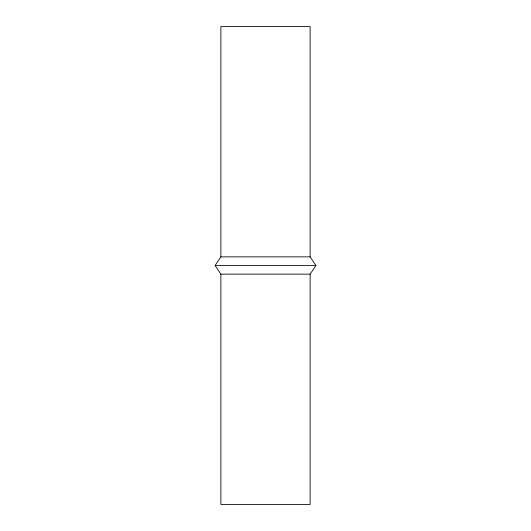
<?xml version="1.0" encoding="UTF-8"?>
<svg xmlns="http://www.w3.org/2000/svg" width="531" height="531" viewBox="0 0 531 531"><rect width="100%" height="100%" fill="white"/><g stroke="black" fill="none" stroke-linecap="round" stroke-linejoin="round"><path stroke-width="0.8" d="M215.121 265.5L220.876 256.865L220.876 26.55L310.124 26.55L310.124 256.865L315.879 265.5L310.124 274.135L310.124 504.45L220.876 504.45L220.876 274.135L215.121 265.5L315.879 265.5M220.876 256.865L310.124 256.865M220.876 274.135L310.124 274.135"/></g></svg>
